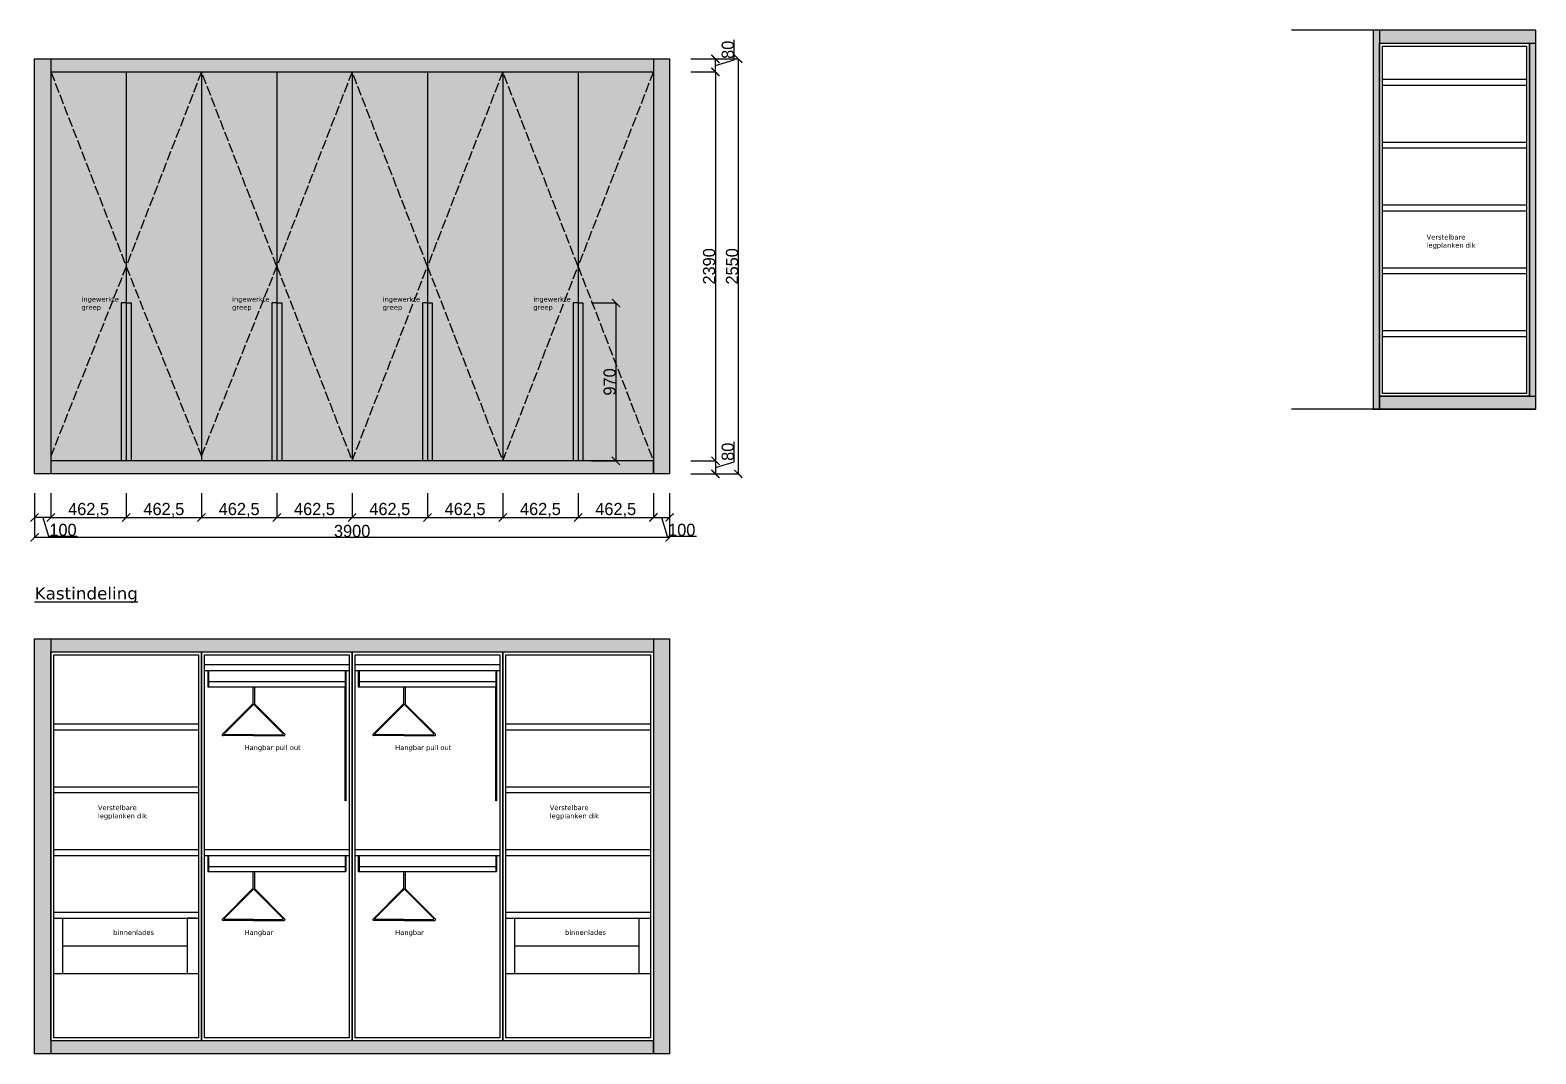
# Model space of a CAD drawing. Header units: millimetres. Extents: x -153917 to -31303, y -39726 to 31262.
# Drawn here: x -109271 to -100024, y -39726 to -33435 of the extents above; entities that cross this region are included whole.
import ezdxf

# ---------------------------------------------------------------- set-up
doc = ezdxf.new("R2010")
doc.units = ezdxf.units.MM
doc.header["$LTSCALE"] = 5
doc.linetypes.add('ACAD_ISO02W100', pattern=[15, 12, -3])
for name, color, linetype in [('Bemating', 1, 'Continuous'), ('Meubel', 8, 'Continuous'), ('Meubilair', 8, 'Continuous'), ('muren', 7, 'Continuous'), ('Tekst', 7, 'Continuous')]:
    doc.layers.add(name, color=color, linetype=linetype)
for name, color, linetype, true_color in [('parket', 7, 'Continuous', 0xe6d6b7), ('parket 10x10', 7, 'Continuous', 0xae8743), ('ruggen kast', 7, 'Continuous', 0xebebeb)]:
    doc.layers.add(name, color=color, linetype=linetype, true_color=true_color)
doc.styles.add('Geneva', font='')
doc.styles.get('Geneva').set_extended_font_data('Geneva')
doc.dimstyles.new('amit meubel', dxfattribs={"dimtxt": 75, "dimasz": 50, "dimexe": 1.25, "dimexo": 0.625, "dimtad": 1, "dimtxsty": 'Geneva', "dimblk": 'ARCHTICK', "dimcen": 2.5, "dimadec": 0, "dimazin": 0, "dimtfac": 1, "dimtmove": 1, "dimatfit": 3, "dimfxl": 150, "dimfxlon": 1, "dimarcsym": 0})

# ---------------------------------------------------------------- blocks, each defined once
blk = doc.blocks.new('kapstok')
at = {"layer": 'Meubilair'}
for p, q in [((-5, 0), (-5, -102.9)), ((5, 0), (5, -102.9)), ((-191.5, -291.5), (-6.5, -106.5)), ((-179.4, -286.5), (-3.5, -110.6)), ((179.4, -286.5), (3.5, -110.6)), ((191.5, -291.5), (6.5, -106.5)), ((0, -300), (-187.9, -300)), ((0, -295), (-175.9, -295)), ((0, -295), (175.9, -295)), ((0, -300), (187.9, -300))]:
    blk.add_line(p, q, dxfattribs=at)
for centre, start, end in [((-10, -102.9), 315, 0), ((0, -114.1), 45, 135), ((10, -102.9), 180, 225), ((-187.9, -295), 135, 270), ((-175.9, -290), 135, 270), ((175.9, -290), 270, 45), ((187.9, -295), 270, 45)]:
    blk.add_arc(centre, 5, start, end, dxfattribs=at)
blk = doc.blocks.new('_ArchTick')
at = {"color": 0, "linetype": 'ByBlock', "const_width": 0.15}
blk.add_lwpolyline([(-0.5, -0.5), (0.5, 0.5)], dxfattribs=at)
blk = doc.blocks.new('*D1191')
at = {"layer": 'Bemating', "color": 0, "lineweight": -2, "transparency": 16777216}
for p, q in [((-109243.4, -36401.9), (-109243.4, -36553.2)), ((-105343.4, -36401.9), (-105343.4, -36553.2)), ((-109243.4, -36551.9), (-105343.4, -36551.9))]:
    blk.add_line(p, q, dxfattribs=at)
at = {"layer": 'Defpoints', "color": 0, "transparency": 16777216}
for p in [(-109243.4, -35452.5), (-105343.4, -35452.5), (-105343.4, -36551.9)]:
    blk.add_point(p, dxfattribs=at)
at = {"layer": 'Bemating', "color": 0, "lineweight": -2, "transparency": 16777216, "xscale": 50, "yscale": 50, "zscale": 50, "rotation": 180}
blk.add_blockref('_ArchTick', (-109243.4, -36551.9), dxfattribs=at)
at = {"layer": 'Bemating', "color": 0, "lineweight": -2, "transparency": 16777216, "xscale": 50, "yscale": 50, "zscale": 50}
blk.add_blockref('_ArchTick', (-105343.4, -36551.9), dxfattribs=at)
at = {"layer": 'Bemating', "color": 0, "transparency": 16777216, "insert": (-107293.4, -36513.8), "char_height": 75, "attachment_point": 5, "style": 'Geneva'}
blk.add_mtext('3900', dxfattribs=at)
blk = doc.blocks.new('*D1192')
at = {"layer": 'Bemating', "color": 0, "lineweight": -2, "transparency": 16777216}
for p, q in [((-109143.4, -36280.2), (-109143.4, -36431.5)), ((-108680.9, -36280.2), (-108680.9, -36431.5)), ((-109143.4, -36430.2), (-108680.9, -36430.2))]:
    blk.add_line(p, q, dxfattribs=at)
at = {"layer": 'Defpoints', "color": 0, "transparency": 16777216}
for p in [(-109143.4, -36052.5), (-108680.9, -36052.5), (-108680.9, -36430.2)]:
    blk.add_point(p, dxfattribs=at)
at = {"layer": 'Bemating', "color": 0, "lineweight": -2, "transparency": 16777216, "xscale": 50, "yscale": 50, "zscale": 50, "rotation": 180}
blk.add_blockref('_ArchTick', (-109143.4, -36430.2), dxfattribs=at)
at = {"layer": 'Bemating', "color": 0, "lineweight": -2, "transparency": 16777216, "xscale": 50, "yscale": 50, "zscale": 50}
blk.add_blockref('_ArchTick', (-108680.9, -36430.2), dxfattribs=at)
at = {"layer": 'Bemating', "color": 0, "transparency": 16777216, "insert": (-108912.1, -36385), "char_height": 75, "attachment_point": 5, "style": 'Geneva'}
blk.add_mtext('462,5', dxfattribs=at)
blk = doc.blocks.new('*D1193')
at = {"layer": 'Bemating', "color": 0, "lineweight": -2, "transparency": 16777216}
for p, q in [((-108680.9, -36280.2), (-108680.9, -36431.5)), ((-108218.4, -36280.2), (-108218.4, -36431.5)), ((-108680.9, -36430.2), (-108218.4, -36430.2))]:
    blk.add_line(p, q, dxfattribs=at)
at = {"layer": 'Defpoints', "color": 0, "transparency": 16777216}
for p in [(-108680.9, -36052.5), (-108218.4, -36052.5), (-108218.4, -36430.2)]:
    blk.add_point(p, dxfattribs=at)
at = {"layer": 'Bemating', "color": 0, "lineweight": -2, "transparency": 16777216, "xscale": 50, "yscale": 50, "zscale": 50, "rotation": 180}
blk.add_blockref('_ArchTick', (-108680.9, -36430.2), dxfattribs=at)
at = {"layer": 'Bemating', "color": 0, "lineweight": -2, "transparency": 16777216, "xscale": 50, "yscale": 50, "zscale": 50}
blk.add_blockref('_ArchTick', (-108218.4, -36430.2), dxfattribs=at)
at = {"layer": 'Bemating', "color": 0, "transparency": 16777216, "insert": (-108449.6, -36385), "char_height": 75, "attachment_point": 5, "style": 'Geneva'}
blk.add_mtext('462,5', dxfattribs=at)
blk = doc.blocks.new('*D1194')
at = {"layer": 'Bemating', "color": 0, "lineweight": -2, "transparency": 16777216}
for p, q in [((-108218.4, -36280.2), (-108218.4, -36431.5)), ((-107755.9, -36280.2), (-107755.9, -36431.5)), ((-108218.4, -36430.2), (-107755.9, -36430.2))]:
    blk.add_line(p, q, dxfattribs=at)
at = {"layer": 'Defpoints', "color": 0, "transparency": 16777216}
for p in [(-108218.4, -36052.5), (-107755.9, -36052.5), (-107755.9, -36430.2)]:
    blk.add_point(p, dxfattribs=at)
at = {"layer": 'Bemating', "color": 0, "lineweight": -2, "transparency": 16777216, "xscale": 50, "yscale": 50, "zscale": 50, "rotation": 180}
blk.add_blockref('_ArchTick', (-108218.4, -36430.2), dxfattribs=at)
at = {"layer": 'Bemating', "color": 0, "lineweight": -2, "transparency": 16777216, "xscale": 50, "yscale": 50, "zscale": 50}
blk.add_blockref('_ArchTick', (-107755.9, -36430.2), dxfattribs=at)
at = {"layer": 'Bemating', "color": 0, "transparency": 16777216, "insert": (-107987.1, -36385), "char_height": 75, "attachment_point": 5, "style": 'Geneva'}
blk.add_mtext('462,5', dxfattribs=at)
blk = doc.blocks.new('*D1195')
at = {"layer": 'Bemating', "color": 0, "lineweight": -2, "transparency": 16777216}
for p, q in [((-107755.9, -36280.2), (-107755.9, -36431.5)), ((-107293.4, -36280.2), (-107293.4, -36431.5)), ((-107755.9, -36430.2), (-107293.4, -36430.2))]:
    blk.add_line(p, q, dxfattribs=at)
at = {"layer": 'Defpoints', "color": 0, "transparency": 16777216}
for p in [(-107755.9, -36052.5), (-107293.4, -36052.5), (-107293.4, -36430.2)]:
    blk.add_point(p, dxfattribs=at)
at = {"layer": 'Bemating', "color": 0, "lineweight": -2, "transparency": 16777216, "xscale": 50, "yscale": 50, "zscale": 50, "rotation": 180}
blk.add_blockref('_ArchTick', (-107755.9, -36430.2), dxfattribs=at)
at = {"layer": 'Bemating', "color": 0, "lineweight": -2, "transparency": 16777216, "xscale": 50, "yscale": 50, "zscale": 50}
blk.add_blockref('_ArchTick', (-107293.4, -36430.2), dxfattribs=at)
at = {"layer": 'Bemating', "color": 0, "transparency": 16777216, "insert": (-107524.6, -36385), "char_height": 75, "attachment_point": 5, "style": 'Geneva'}
blk.add_mtext('462,5', dxfattribs=at)
blk = doc.blocks.new('*D1196')
at = {"layer": 'Bemating', "color": 0, "lineweight": -2, "transparency": 16777216}
for p, q in [((-107293.4, -36280.2), (-107293.4, -36431.5)), ((-106830.9, -36280.2), (-106830.9, -36431.5)), ((-107293.4, -36430.2), (-106830.9, -36430.2))]:
    blk.add_line(p, q, dxfattribs=at)
at = {"layer": 'Defpoints', "color": 0, "transparency": 16777216}
for p in [(-107293.4, -36052.5), (-106830.9, -36052.5), (-106830.9, -36430.2)]:
    blk.add_point(p, dxfattribs=at)
at = {"layer": 'Bemating', "color": 0, "lineweight": -2, "transparency": 16777216, "xscale": 50, "yscale": 50, "zscale": 50, "rotation": 180}
blk.add_blockref('_ArchTick', (-107293.4, -36430.2), dxfattribs=at)
at = {"layer": 'Bemating', "color": 0, "lineweight": -2, "transparency": 16777216, "xscale": 50, "yscale": 50, "zscale": 50}
blk.add_blockref('_ArchTick', (-106830.9, -36430.2), dxfattribs=at)
at = {"layer": 'Bemating', "color": 0, "transparency": 16777216, "insert": (-107062.1, -36385), "char_height": 75, "attachment_point": 5, "style": 'Geneva'}
blk.add_mtext('462,5', dxfattribs=at)
blk = doc.blocks.new('*D1197')
at = {"layer": 'Bemating', "color": 0, "lineweight": -2, "transparency": 16777216}
for p, q in [((-106830.9, -36280.2), (-106830.9, -36431.5)), ((-106368.4, -36280.2), (-106368.4, -36431.5)), ((-106830.9, -36430.2), (-106368.4, -36430.2))]:
    blk.add_line(p, q, dxfattribs=at)
at = {"layer": 'Defpoints', "color": 0, "transparency": 16777216}
for p in [(-106830.9, -36052.5), (-106368.4, -36052.5), (-106368.4, -36430.2)]:
    blk.add_point(p, dxfattribs=at)
at = {"layer": 'Bemating', "color": 0, "lineweight": -2, "transparency": 16777216, "xscale": 50, "yscale": 50, "zscale": 50, "rotation": 180}
blk.add_blockref('_ArchTick', (-106830.9, -36430.2), dxfattribs=at)
at = {"layer": 'Bemating', "color": 0, "lineweight": -2, "transparency": 16777216, "xscale": 50, "yscale": 50, "zscale": 50}
blk.add_blockref('_ArchTick', (-106368.4, -36430.2), dxfattribs=at)
at = {"layer": 'Bemating', "color": 0, "transparency": 16777216, "insert": (-106599.6, -36385), "char_height": 75, "attachment_point": 5, "style": 'Geneva'}
blk.add_mtext('462,5', dxfattribs=at)
blk = doc.blocks.new('*D1198')
at = {"layer": 'Bemating', "color": 0, "lineweight": -2, "transparency": 16777216}
for p, q in [((-106368.4, -36280.2), (-106368.4, -36431.5)), ((-105905.9, -36280.2), (-105905.9, -36431.5)), ((-106368.4, -36430.2), (-105905.9, -36430.2))]:
    blk.add_line(p, q, dxfattribs=at)
at = {"layer": 'Defpoints', "color": 0, "transparency": 16777216}
for p in [(-106368.4, -36052.5), (-105905.9, -36052.5), (-105905.9, -36430.2)]:
    blk.add_point(p, dxfattribs=at)
at = {"layer": 'Bemating', "color": 0, "lineweight": -2, "transparency": 16777216, "xscale": 50, "yscale": 50, "zscale": 50, "rotation": 180}
blk.add_blockref('_ArchTick', (-106368.4, -36430.2), dxfattribs=at)
at = {"layer": 'Bemating', "color": 0, "lineweight": -2, "transparency": 16777216, "xscale": 50, "yscale": 50, "zscale": 50}
blk.add_blockref('_ArchTick', (-105905.9, -36430.2), dxfattribs=at)
at = {"layer": 'Bemating', "color": 0, "transparency": 16777216, "insert": (-106137.1, -36385), "char_height": 75, "attachment_point": 5, "style": 'Geneva'}
blk.add_mtext('462,5', dxfattribs=at)
blk = doc.blocks.new('*D1199')
at = {"layer": 'Bemating', "color": 0, "lineweight": -2, "transparency": 16777216}
for p, q in [((-105905.9, -36280.2), (-105905.9, -36431.5)), ((-105443.4, -36280.2), (-105443.4, -36431.5)), ((-105905.9, -36430.2), (-105443.4, -36430.2))]:
    blk.add_line(p, q, dxfattribs=at)
at = {"layer": 'Defpoints', "color": 0, "transparency": 16777216}
for p in [(-105905.9, -36052.5), (-105443.4, -36052.5), (-105443.4, -36430.2)]:
    blk.add_point(p, dxfattribs=at)
at = {"layer": 'Bemating', "color": 0, "lineweight": -2, "transparency": 16777216, "xscale": 50, "yscale": 50, "zscale": 50, "rotation": 180}
blk.add_blockref('_ArchTick', (-105905.9, -36430.2), dxfattribs=at)
at = {"layer": 'Bemating', "color": 0, "lineweight": -2, "transparency": 16777216, "xscale": 50, "yscale": 50, "zscale": 50}
blk.add_blockref('_ArchTick', (-105443.4, -36430.2), dxfattribs=at)
at = {"layer": 'Bemating', "color": 0, "transparency": 16777216, "insert": (-105674.6, -36385), "char_height": 75, "attachment_point": 5, "style": 'Geneva'}
blk.add_mtext('462,5', dxfattribs=at)
blk = doc.blocks.new('*D1189')
at = {"layer": 'Bemating', "color": 0, "lineweight": -2, "transparency": 16777216}
for p, q in [((-105443.4, -36280.2), (-105443.4, -36431.5)), ((-105343.4, -36280.2), (-105343.4, -36431.5)), ((-105443.4, -36430.2), (-105343.4, -36430.2)), ((-105393.4, -36430.2), (-105359, -36544.9)), ((-105359, -36544.9), (-105179.2, -36544.9))]:
    blk.add_line(p, q, dxfattribs=at)
at = {"layer": 'Defpoints', "color": 0, "transparency": 16777216}
for p in [(-105443.4, -36052.5), (-105343.4, -36052.5), (-105343.4, -36430.2)]:
    blk.add_point(p, dxfattribs=at)
at = {"layer": 'Bemating', "color": 0, "lineweight": -2, "transparency": 16777216, "xscale": 50, "yscale": 50, "zscale": 50, "rotation": 180}
blk.add_blockref('_ArchTick', (-105443.4, -36430.2), dxfattribs=at)
at = {"layer": 'Bemating', "color": 0, "lineweight": -2, "transparency": 16777216, "xscale": 50, "yscale": 50, "zscale": 50}
blk.add_blockref('_ArchTick', (-105343.4, -36430.2), dxfattribs=at)
at = {"layer": 'Bemating', "color": 0, "transparency": 16777216, "insert": (-105269.1, -36506.8), "char_height": 75, "attachment_point": 5, "style": 'Geneva'}
blk.add_mtext('100', dxfattribs=at)
blk = doc.blocks.new('*D1190')
at = {"layer": 'Bemating', "color": 0, "lineweight": -2, "transparency": 16777216}
for p, q in [((-109243.4, -36280.2), (-109243.4, -36431.5)), ((-109143.4, -36280.2), (-109143.4, -36431.5)), ((-109143.4, -36430.2), (-109243.4, -36430.2)), ((-109193.4, -36430.2), (-109159, -36544.9)), ((-109159, -36544.9), (-108979.2, -36544.9))]:
    blk.add_line(p, q, dxfattribs=at)
at = {"layer": 'Defpoints', "color": 0, "transparency": 16777216}
for p in [(-109243.4, -36052.5), (-109143.4, -36052.5), (-109243.4, -36430.2)]:
    blk.add_point(p, dxfattribs=at)
at = {"layer": 'Bemating', "color": 0, "lineweight": -2, "transparency": 16777216, "xscale": 50, "yscale": 50, "zscale": 50, "rotation": 180}
blk.add_blockref('_ArchTick', (-109243.4, -36430.2), dxfattribs=at)
at = {"layer": 'Bemating', "color": 0, "lineweight": -2, "transparency": 16777216, "xscale": 50, "yscale": 50, "zscale": 50}
blk.add_blockref('_ArchTick', (-109143.4, -36430.2), dxfattribs=at)
at = {"layer": 'Bemating', "color": 0, "transparency": 16777216, "insert": (-109069.1, -36506.8), "char_height": 75, "attachment_point": 5, "style": 'Geneva'}
blk.add_mtext('100', dxfattribs=at)
blk = doc.blocks.new('*D1200')
at = {"layer": 'Bemating', "color": 0, "lineweight": -2, "transparency": 16777216}
for p, q in [((-105823.3, -35112.1), (-105672, -35112.1)), ((-105673.3, -35112.1), (-105673.3, -36082.1)), ((-105823.3, -36082.1), (-105672, -36082.1))]:
    blk.add_line(p, q, dxfattribs=at)
at = {"layer": 'Defpoints', "color": 0, "transparency": 16777216}
for p in [(-105875.9, -35112.1), (-105875.9, -36082.1), (-105673.3, -36082.1)]:
    blk.add_point(p, dxfattribs=at)
at = {"layer": 'Bemating', "color": 0, "lineweight": -2, "transparency": 16777216, "xscale": 50, "yscale": 50, "zscale": 50}
for p, rotation in [((-105673.3, -35112.1), 90), ((-105673.3, -36082.1), 270)]:
    blk.add_blockref('_ArchTick', p, dxfattribs=dict(at, rotation=rotation))
at = {"layer": 'Bemating', "color": 0, "transparency": 16777216, "insert": (-105711.4, -35597.1), "char_height": 75, "attachment_point": 5, "rotation": 90, "style": 'Geneva'}
blk.add_mtext('970', dxfattribs=at)
blk = doc.blocks.new('*D1201')
at = {"layer": 'Bemating', "color": 0, "lineweight": -2, "transparency": 16777216}
for p, q in [((-105071.7, -33612.1), (-104920.4, -33612.1)), ((-104921.7, -33612.1), (-104921.7, -36162.1)), ((-105071.7, -36162.1), (-104920.4, -36162.1))]:
    blk.add_line(p, q, dxfattribs=at)
at = {"layer": 'Defpoints', "color": 0, "transparency": 16777216}
for p in [(-105343.4, -33612.1), (-105343.4, -36162.1), (-104921.7, -36162.1)]:
    blk.add_point(p, dxfattribs=at)
at = {"layer": 'Bemating', "color": 0, "lineweight": -2, "transparency": 16777216, "xscale": 50, "yscale": 50, "zscale": 50}
for p, rotation in [((-104921.7, -33612.1), 90), ((-104921.7, -36162.1), 270)]:
    blk.add_blockref('_ArchTick', p, dxfattribs=dict(at, rotation=rotation))
at = {"layer": 'Bemating', "color": 0, "transparency": 16777216, "insert": (-104959.8, -34887.1), "char_height": 75, "attachment_point": 5, "rotation": 90, "style": 'Geneva'}
blk.add_mtext('2550', dxfattribs=at)
blk = doc.blocks.new('*D1202')
at = {"layer": 'Bemating', "color": 0, "lineweight": -2, "transparency": 16777216}
for p, q in [((-105212.6, -33692.1), (-105061.4, -33692.1)), ((-105062.6, -33692.1), (-105062.6, -36082.1)), ((-105212.6, -36082.1), (-105061.4, -36082.1))]:
    blk.add_line(p, q, dxfattribs=at)
at = {"layer": 'Defpoints', "color": 0, "transparency": 16777216}
for p in [(-105443.4, -33692.1), (-105443.4, -36082.1), (-105062.6, -36082.1)]:
    blk.add_point(p, dxfattribs=at)
at = {"layer": 'Bemating', "color": 0, "lineweight": -2, "transparency": 16777216, "xscale": 50, "yscale": 50, "zscale": 50}
for p, rotation in [((-105062.6, -33692.1), 90), ((-105062.6, -36082.1), 270)]:
    blk.add_blockref('_ArchTick', p, dxfattribs=dict(at, rotation=rotation))
at = {"layer": 'Bemating', "color": 0, "transparency": 16777216, "insert": (-105100.7, -34887.1), "char_height": 75, "attachment_point": 5, "rotation": 90, "style": 'Geneva'}
blk.add_mtext('2390', dxfattribs=at)
blk = doc.blocks.new('*D1203')
at = {"layer": 'Bemating', "color": 0, "lineweight": -2, "transparency": 16777216}
for p, q in [((-104947.9, -36087.7), (-104947.9, -35965)), ((-105212.6, -36082.1), (-105061.4, -36082.1)), ((-105062.6, -36082.1), (-105062.6, -36162.1)), ((-105062.6, -36122.1), (-104947.9, -36087.7)), ((-105212.6, -36162.1), (-105061.4, -36162.1))]:
    blk.add_line(p, q, dxfattribs=at)
at = {"layer": 'Defpoints', "color": 0, "transparency": 16777216}
for p in [(-105443.4, -36082.1), (-105343.4, -36162.1), (-105062.6, -36162.1)]:
    blk.add_point(p, dxfattribs=at)
at = {"layer": 'Bemating', "color": 0, "lineweight": -2, "transparency": 16777216, "xscale": 50, "yscale": 50, "zscale": 50}
for p, rotation in [((-105062.6, -36082.1), 90), ((-105062.6, -36162.1), 270)]:
    blk.add_blockref('_ArchTick', p, dxfattribs=dict(at, rotation=rotation))
at = {"layer": 'Bemating', "color": 0, "transparency": 16777216, "insert": (-104986.1, -36026.4), "char_height": 75, "attachment_point": 5, "rotation": 90, "style": 'Geneva'}
blk.add_mtext('80', dxfattribs=at)
blk = doc.blocks.new('*D1204')
at = {"layer": 'Bemating', "color": 0, "lineweight": -2, "transparency": 16777216}
for p, q in [((-104947.9, -33617.7), (-104947.9, -33495)), ((-105212.6, -33612.1), (-105061.4, -33612.1)), ((-105062.6, -33692.1), (-105062.6, -33612.1)), ((-105062.6, -33652.1), (-104947.9, -33617.7)), ((-105212.6, -33692.1), (-105061.4, -33692.1))]:
    blk.add_line(p, q, dxfattribs=at)
at = {"layer": 'Defpoints', "color": 0, "transparency": 16777216}
for p in [(-105343.4, -33612.1), (-105062.6, -33612.1), (-105443.4, -33692.1)]:
    blk.add_point(p, dxfattribs=at)
at = {"layer": 'Bemating', "color": 0, "lineweight": -2, "transparency": 16777216, "xscale": 50, "yscale": 50, "zscale": 50}
for p, rotation in [((-105062.6, -33612.1), 90), ((-105062.6, -33692.1), 270)]:
    blk.add_blockref('_ArchTick', p, dxfattribs=dict(at, rotation=rotation))
at = {"layer": 'Bemating', "color": 0, "transparency": 16777216, "insert": (-104986.1, -33556.4), "char_height": 75, "attachment_point": 5, "rotation": 90, "style": 'Geneva'}
blk.add_mtext('80', dxfattribs=at)

msp = doc.modelspace()

# ---------------------------------------------------------------- hatches: boundary and pattern name
at = {"layer": 'parket', "transparency": 33554687}
h = msp.add_hatch(color=256, dxfattribs=at)
h.dxf.hatch_style = 1
h.paths.add_polyline_path([(-109143.396, -33612.106), (-109243.396, -33612.106), (-109243.396, -36162.106), (-109143.396, -36162.106)])
h.paths.add_polyline_path([(-108680.896, -33692.106), (-109143.396, -33692.106), (-109143.396, -36082.106), (-108710.896, -36082.106), (-108710.896, -35112.106), (-108680.896, -35112.106)])
h.paths.add_polyline_path([(-108218.396, -33692.106), (-108680.896, -33692.106), (-108680.896, -35112.106), (-108650.896, -35112.106), (-108650.896, -36082.106), (-108218.396, -36082.106)])
h.paths.add_polyline_path([(-107755.896, -33692.106), (-108218.396, -33692.106), (-108218.396, -36082.106), (-107785.896, -36082.106), (-107785.896, -35112.106), (-107755.896, -35112.106)])
h.paths.add_polyline_path([(-107293.396, -33692.106), (-107755.896, -33692.106), (-107755.896, -35112.106), (-107725.896, -35112.106), (-107725.896, -36082.106), (-107293.396, -36082.106)])
h.paths.add_polyline_path([(-106830.896, -33692.106), (-107293.396, -33692.106), (-107293.396, -36082.106), (-106860.896, -36082.106), (-106860.896, -35112.106), (-106830.896, -35112.106)])
h.paths.add_polyline_path([(-106368.396, -33692.106), (-106830.896, -33692.106), (-106830.896, -35112.106), (-106800.896, -35112.106), (-106800.896, -36082.106), (-106368.396, -36082.106)])
h.paths.add_polyline_path([(-105905.896, -33692.106), (-106368.396, -33692.106), (-106368.396, -36082.106), (-105935.896, -36082.106), (-105935.896, -35112.106), (-105905.896, -35112.106)])
h.paths.add_polyline_path([(-105443.396, -33692.106), (-105905.896, -33692.106), (-105905.896, -35112.106), (-105875.896, -35112.106), (-105875.896, -36082.106), (-105443.396, -36082.106)])
h.paths.add_polyline_path([(-105343.396, -33612.106), (-105443.396, -33612.106), (-105443.396, -36162.106), (-105343.396, -36162.106)])
h = msp.add_hatch(color=256, dxfattribs=at)
h.dxf.hatch_style = 1
h.paths.add_polyline_path([(-109143.396, -37176.285), (-109243.396, -37176.285), (-109243.396, -39726.285), (-109143.396, -39726.285)])
h.paths.add_polyline_path([(-105343.396, -37176.285), (-105443.396, -37176.285), (-105443.396, -39726.285), (-105343.396, -39726.285)])
at = {"layer": 'parket 10x10', "true_color": 0xddc9a7, "transparency": 33554687}
h = msp.add_hatch(color=9, dxfattribs=at)
h.dxf.hatch_style = 1
h.paths.add_polyline_path([(-105443.396, -33612.106), (-109143.396, -33612.106), (-109143.396, -33692.106), (-105443.396, -33692.106)])
h.paths.add_polyline_path([(-105443.396, -36082.106), (-109143.396, -36082.106), (-109143.396, -36162.106), (-105443.396, -36162.106)])
at = {"layer": 'parket 10x10', "transparency": 33554687}
h = msp.add_hatch(color=256, dxfattribs=at)
h.dxf.hatch_style = 1
h.paths.add_polyline_path([(-108680.896, -35112.106), (-108710.896, -35112.106), (-108710.896, -36082.106), (-108680.896, -36082.106)])
h.paths.add_polyline_path([(-108650.896, -35112.106), (-108680.896, -35112.106), (-108680.896, -36082.106), (-108650.896, -36082.106)])
h = msp.add_hatch(color=256, dxfattribs=at)
h.dxf.hatch_style = 1
h.paths.add_polyline_path([(-107755.896, -35112.106), (-107785.896, -35112.106), (-107785.896, -36082.106), (-107755.896, -36082.106)])
h.paths.add_polyline_path([(-107725.896, -35112.106), (-107755.896, -35112.106), (-107755.896, -36082.106), (-107725.896, -36082.106)])
h = msp.add_hatch(color=256, dxfattribs=at)
h.dxf.hatch_style = 1
h.paths.add_polyline_path([(-106830.896, -35112.106), (-106860.896, -35112.106), (-106860.896, -36082.106), (-106830.896, -36082.106)])
h.paths.add_polyline_path([(-106800.896, -35112.106), (-106830.896, -35112.106), (-106830.896, -36082.106), (-106800.896, -36082.106)])
h = msp.add_hatch(color=256, dxfattribs=at)
h.dxf.hatch_style = 1
h.paths.add_polyline_path([(-105905.896, -35112.106), (-105935.896, -35112.106), (-105935.896, -36082.106), (-105905.896, -36082.106)])
h.paths.add_polyline_path([(-105875.896, -35112.106), (-105905.896, -35112.106), (-105905.896, -36082.106), (-105875.896, -36082.106)])
at = {"layer": 'parket 10x10', "true_color": 0xddc9a7, "transparency": 33554687}
h = msp.add_hatch(color=9, dxfattribs=at)
h.dxf.hatch_style = 1
h.paths.add_polyline_path([(-105443.396, -37176.285), (-109143.396, -37176.285), (-109143.396, -37256.285), (-108218.396, -37256.285), (-107293.396, -37256.285), (-106368.396, -37256.285), (-105443.396, -37256.285)])
h.paths.add_polyline_path([(-105443.396, -39646.285), (-106368.396, -39646.285), (-107293.396, -39646.285), (-108218.396, -39646.285), (-109143.396, -39646.285), (-109143.396, -39726.285), (-105443.396, -39726.285)])
at = {"layer": 'ruggen kast', "transparency": 33554687}
h = msp.add_hatch(color=256, dxfattribs=at)
h.dxf.hatch_style = 1
h.paths.add_polyline_path([(-100023.556, -33515.436), (-100063.556, -33515.436), (-100063.556, -35685.436), (-100023.556, -35685.436)])
h.paths.add_polyline_path([(-100983.556, -33515.436), (-100983.556, -33435.436), (-101023.556, -33435.436), (-101023.556, -35765.436), (-100983.556, -35765.436), (-100983.556, -35685.436)])
at = {"layer": 'ruggen kast', "true_color": 0xdbdbdb, "transparency": 33554687}
h = msp.add_hatch(color=254, dxfattribs=at)
h.dxf.hatch_style = 1
h.paths.add_polyline_path([(-100023.556, -33435.436), (-100983.556, -33435.436), (-100983.556, -33515.436), (-100063.556, -33515.436), (-100023.556, -33515.436)])
h.paths.add_polyline_path([(-100023.556, -35685.436), (-100983.556, -35685.436), (-100983.556, -35765.436), (-100023.556, -35765.436)])

# ---------------------------------------------------------------- linework, layer by layer
at = {"layer": 'Meubel'}
for p, q in [((-101023.556, -33435.436), (-101023.556, -35765.436)), ((-100023.556, -33435.436), (-101023.556, -33435.436)), ((-100983.556, -33435.436), (-100983.556, -35765.436)), ((-100983.556, -33435.436), (-100983.556, -33515.436)), ((-100023.556, -35765.436), (-100023.556, -33435.436)), ((-100983.556, -33515.436), (-100023.556, -33515.436)), ((-100983.556, -33515.436), (-100063.556, -33515.436)), ((-100063.556, -35685.436), (-100063.556, -33515.436)), ((-109143.396, -33612.106), (-109143.396, -36162.106)), ((-109143.396, -33612.106), (-109143.396, -33692.106)), ((-105443.396, -33612.106), (-105443.396, -36162.106)), ((-109143.396, -33692.106), (-105443.396, -33692.106)), ((-108680.896, -33692.106), (-108680.896, -36082.106)), ((-108218.396, -33692.106), (-108218.396, -36082.106)), ((-107755.896, -33692.106), (-107755.896, -36082.106)), ((-107293.396, -33692.106), (-107293.396, -36082.106)), ((-106830.896, -33692.106), (-106830.896, -36082.106)), ((-106368.396, -33692.106), (-106368.396, -36082.106)), ((-105905.896, -33692.106), (-105905.896, -36082.106)), ((-100965.556, -33737.436), (-100081.556, -33737.436)), ((-100965.556, -33773.436), (-100081.556, -33773.436)), ((-100965.556, -34123.436), (-100081.556, -34123.436)), ((-100965.556, -34159.436), (-100081.556, -34159.436)), ((-100965.556, -34509.436), (-100081.556, -34509.436)), ((-100965.556, -34545.436), (-100081.556, -34545.436)), ((-100965.556, -34895.436), (-100081.556, -34895.436)), ((-100965.556, -34931.436), (-100081.556, -34931.436)), ((-108680.896, -35112.106), (-108710.896, -35112.106)), ((-108710.896, -35112.106), (-108710.896, -36082.106)), ((-108680.896, -35112.106), (-108650.896, -35112.106)), ((-108650.896, -35112.106), (-108650.896, -36082.106)), ((-107755.896, -35112.106), (-107785.896, -35112.106)), ((-107785.896, -35112.106), (-107785.896, -36082.106)), ((-107755.896, -35112.106), (-107725.896, -35112.106)), ((-107725.896, -35112.106), (-107725.896, -36082.106)), ((-106830.896, -35112.106), (-106860.896, -35112.106)), ((-106860.896, -35112.106), (-106860.896, -36082.106)), ((-106830.896, -35112.106), (-106800.896, -35112.106)), ((-106800.896, -35112.106), (-106800.896, -36082.106)), ((-105905.896, -35112.106), (-105935.896, -35112.106)), ((-105935.896, -35112.106), (-105935.896, -36082.106)), ((-105905.896, -35112.106), (-105875.896, -35112.106)), ((-105875.896, -35112.106), (-105875.896, -36082.106)), ((-100965.556, -35281.436), (-100081.556, -35281.436)), ((-100965.556, -35317.436), (-100081.556, -35317.436)), ((-100983.556, -35765.436), (-100983.556, -35685.436)), ((-100983.556, -35685.436), (-100023.556, -35685.436)), ((-101023.556, -35765.436), (-100023.556, -35765.436)), ((-105443.396, -36082.106), (-109143.396, -36082.106)), ((-105443.396, -36162.106), (-105443.396, -36082.106)), ((-109143.396, -37176.285), (-109143.396, -39726.285)), ((-109143.396, -37176.285), (-109143.396, -37256.285)), ((-109143.396, -37256.285), (-105443.396, -37256.285)), ((-108218.396, -37256.285), (-108218.396, -39646.285)), ((-107293.396, -37256.285), (-107293.396, -39646.285)), ((-106368.396, -37256.285), (-106368.396, -39646.285)), ((-105443.396, -37176.285), (-105443.396, -39726.285)), ((-108200.396, -37334.285), (-107311.396, -37334.285)), ((-107275.396, -37334.285), (-106386.396, -37334.285)), ((-108200.396, -37370.285), (-107311.396, -37370.285)), ((-108180.396, -37370.285), (-108180.396, -37470.285)), ((-107336.396, -37440.285), (-108180.396, -37440.285)), ((-108175.396, -37370.285), (-108175.396, -37470.285)), ((-107336.396, -37370.285), (-107336.396, -37470.285)), ((-107331.396, -37370.285), (-107331.396, -37470.285)), ((-107331.396, -37370.285), (-107331.396, -38170.285)), ((-107275.396, -37370.285), (-106386.396, -37370.285)), ((-107255.396, -37370.285), (-107255.396, -37470.285)), ((-106411.396, -37440.285), (-107255.396, -37440.285)), ((-107250.396, -37370.285), (-107250.396, -37470.285)), ((-106411.396, -37370.285), (-106411.396, -37470.285)), ((-106406.396, -37370.285), (-106406.396, -37470.285)), ((-106406.396, -37370.285), (-106406.396, -38170.285)), ((-108180.396, -37470.285), (-107331.396, -37470.285)), ((-107336.396, -38170.285), (-107336.396, -37470.285)), ((-107255.396, -37470.285), (-106406.396, -37470.285)), ((-106411.396, -38170.285), (-106411.396, -37470.285)), ((-109125.396, -37698.285), (-108236.396, -37698.285)), ((-106350.396, -37698.285), (-105461.396, -37698.285)), ((-109125.396, -37734.285), (-108236.396, -37734.285)), ((-106350.396, -37734.285), (-105461.396, -37734.285)), ((-109125.396, -38084.285), (-108236.396, -38084.285)), ((-106350.396, -38084.285), (-105461.396, -38084.285)), ((-109125.396, -38120.285), (-108236.396, -38120.285)), ((-107331.396, -38170.285), (-107336.396, -38170.285)), ((-106406.396, -38170.285), (-106411.396, -38170.285)), ((-106350.396, -38120.285), (-105461.396, -38120.285)), ((-109125.396, -38470.285), (-108236.396, -38470.285)), ((-109125.396, -38506.285), (-108236.396, -38506.285)), ((-108200.396, -38470.285), (-107311.396, -38470.285)), ((-108200.396, -38506.285), (-107311.396, -38506.285)), ((-108180.396, -38506.285), (-108180.396, -38606.285)), ((-108175.396, -38506.285), (-108175.396, -38606.285)), ((-107336.396, -38506.285), (-107336.396, -38606.285)), ((-107331.396, -38506.285), (-107331.396, -38606.285)), ((-107275.396, -38470.285), (-106386.396, -38470.285)), ((-107275.396, -38506.285), (-106386.396, -38506.285)), ((-107255.396, -38506.285), (-107255.396, -38606.285)), ((-107250.396, -38506.285), (-107250.396, -38606.285)), ((-106411.396, -38506.285), (-106411.396, -38606.285)), ((-106406.396, -38506.285), (-106406.396, -38606.285)), ((-106350.396, -38470.285), (-105461.396, -38470.285)), ((-106350.396, -38506.285), (-105461.396, -38506.285)), ((-107336.396, -38576.285), (-108180.396, -38576.285)), ((-108180.396, -38606.285), (-107331.396, -38606.285)), ((-106411.396, -38576.285), (-107255.396, -38576.285)), ((-107255.396, -38606.285), (-106406.396, -38606.285)), ((-109125.396, -38856.285), (-108236.396, -38856.285)), ((-109125.396, -38892.285), (-108236.396, -38892.285)), ((-109069.396, -39232.285), (-109069.396, -38892.285)), ((-108251.278, -38892.285), (-108307.278, -38892.285)), ((-108307.278, -38892.285), (-108307.278, -39232.285)), ((-106350.396, -38856.285), (-105461.396, -38856.285)), ((-106350.396, -38892.285), (-105461.396, -38892.285)), ((-106294.396, -39232.285), (-106294.396, -38892.285)), ((-105532.278, -38892.285), (-105532.278, -39232.285)), ((-109069.396, -39062.285), (-108307.278, -39062.285)), ((-106294.396, -39062.285), (-105532.278, -39062.285)), ((-109125.396, -39232.285), (-108236.396, -39232.285)), ((-109125.396, -39232.285), (-109069.396, -39232.285)), ((-106350.396, -39232.285), (-105461.396, -39232.285)), ((-105443.396, -39646.285), (-109143.396, -39646.285)), ((-105443.396, -39726.285), (-105443.396, -39646.285))]:
    msp.add_line(p, q, dxfattribs=at)
for points in [[(-100983.556, -33515.436), (-100063.556, -33515.436), (-100063.556, -35685.436), (-100983.556, -35685.436)], [(-100965.556, -33533.436), (-100081.556, -33533.436), (-100081.556, -35667.436), (-100965.556, -35667.436)], [(-109143.396, -37256.285), (-108218.396, -37256.285), (-108218.396, -39646.285), (-109143.396, -39646.285)], [(-108218.396, -37256.285), (-107293.396, -37256.285), (-107293.396, -39646.285), (-108218.396, -39646.285)], [(-107293.396, -37256.285), (-106368.396, -37256.285), (-106368.396, -39646.285), (-107293.396, -39646.285)], [(-106368.396, -37256.285), (-105443.396, -37256.285), (-105443.396, -39646.285), (-106368.396, -39646.285)], [(-109125.396, -37274.285), (-108236.396, -37274.285), (-108236.396, -39628.285), (-109125.396, -39628.285)], [(-108200.396, -37274.285), (-107311.396, -37274.285), (-107311.396, -39628.285), (-108200.396, -39628.285)], [(-107275.396, -37274.285), (-106386.396, -37274.285), (-106386.396, -39628.285), (-107275.396, -39628.285)], [(-106350.396, -37274.285), (-105461.396, -37274.285), (-105461.396, -39628.285), (-106350.396, -39628.285)]]:
    msp.add_lwpolyline(points, close=True, dxfattribs=at)
at = {"layer": 'Meubel', "color": 2, "linetype": 'ACAD_ISO02W100'}
for points in [[(-109143.396, -33692.106), (-108680.896, -34887.106), (-109143.396, -36052.546)], [(-108218.396, -33692.106), (-108680.896, -34887.106), (-108218.396, -36052.546), (-107755.896, -34887.106), (-108218.396, -33692.106)], [(-107293.396, -33692.106), (-107755.896, -34887.106), (-107293.396, -36082.106), (-106830.896, -34887.106), (-107293.396, -33692.106)], [(-106368.396, -33692.106), (-106830.896, -34887.106), (-106368.396, -36082.106), (-105905.896, -34887.106), (-106368.396, -33692.106)], [(-105443.396, -33692.106), (-105905.896, -34887.106), (-105443.396, -36082.106)]]:
    msp.add_lwpolyline(points, dxfattribs=at)
at = {"layer": 'muren'}
for p, q in [((-101023.556, -33435.436), (-101523.556, -33435.436)), ((-100023.556, -33435.436), (-101023.556, -33435.436)), ((-109243.396, -33612.106), (-105343.396, -33612.106)), ((-109243.396, -36162.106), (-109243.396, -33612.106)), ((-105343.396, -33612.106), (-105343.396, -36162.106)), ((-100023.556, -35765.436), (-101523.556, -35765.436)), ((-105343.396, -36162.106), (-109243.396, -36162.106)), ((-109243.396, -37176.285), (-105343.396, -37176.285)), ((-109243.396, -39726.285), (-109243.396, -37176.285)), ((-105343.396, -37176.285), (-105343.396, -39726.285)), ((-105343.396, -39726.285), (-109243.396, -39726.285))]:
    msp.add_line(p, q, dxfattribs=at)

# ---------------------------------------------------------------- block references
at = {"layer": 'Meubel'}
for p in [(-107898.396, -37470.285), (-106973.396, -37470.285), (-107898.396, -38606.285), (-106973.396, -38606.285)]:
    msp.add_blockref('kapstok', p, dxfattribs=at)

# ---------------------------------------------------------------- texts
at = {"layer": 'Tekst', "char_height": 30}
for s, insert, attachment_point in [('{\\fVerdana|b0|i0|c0|p34;Verstelbare\\Plegplanken dik}', (-100694.791, -34692.175), 1), ('{\\fVerdana|b0|i0|c0|p34;ingewerkte \\Pgreep}', (-108955.851, -35162.42), 7), ('{\\fVerdana|b0|i0|c0|p34;ingewerkte \\Pgreep}', (-108030.851, -35162.42), 7), ('{\\fVerdana|b0|i0|c0|p34;ingewerkte \\Pgreep}', (-107105.851, -35162.42), 7), ('{\\fVerdana|b0|i0|c0|p34;ingewerkte \\Pgreep}', (-106180.851, -35162.42), 7), ('{\\fVerdana|b0|i0|c0|p34;Hangbar pull out}', (-107954.26, -37829.002), 1), ('{\\fVerdana|b0|i0|c0|p34;Hangbar pull out}', (-107029.26, -37829.002), 1), ('{\\fVerdana|b0|i0|c0|p34;Verstelbare\\Plegplanken dik}', (-108854.632, -38198.489), 1), ('{\\fVerdana|b0|i0|c0|p34;Verstelbare\\Plegplanken dik}', (-106079.632, -38198.489), 1), ('{\\fVerdana|b0|i0|c0|p34;binnenlades}', (-108760.79, -38965.002), 1), ('{\\fVerdana|b0|i0|c0|p34;Hangbar}', (-107954.26, -38965.002), 1), ('{\\fVerdana|b0|i0|c0|p34;Hangbar}', (-107029.26, -38965.002), 1), ('{\\fVerdana|b0|i0|c0|p34;binnenlades}', (-105985.79, -38965.002), 1)]:
    msp.add_mtext_dynamic_manual_height_columns(s, width=513.71165, gutter_width=12.5, heights=[0], dxfattribs=dict(at, insert=insert, attachment_point=attachment_point))
at = {"layer": 'Tekst', "insert": (-109243.396, -36858.634), "char_height": 75, "width": 2800, "attachment_point": 1}
msp.add_mtext('{\\fVerdana|b0|i0|c0|p34;\\LKastindeling}', dxfattribs=at)

# ---------------------------------------------------------------- dimensions: what is measured, and where the dimension line sits
at = {"layer": 'Bemating'}
for base, p1, p2, picture, middle in [((-105062.613, -33612.106), (-105443.396, -33692.106), (-105343.396, -33612.106), '*D1204', (-104986.051, -33617.075)), ((-104921.667, -36162.106), (-105343.396, -33612.106), (-105343.396, -36162.106), '*D1201', (-104959.792, -34887.106)), ((-105062.613, -36082.106), (-105443.396, -33692.106), (-105443.396, -36082.106), '*D1202', (-105100.738, -34887.106)), ((-105673.264, -36082.106), (-105875.896, -35112.106), (-105875.896, -36082.106), '*D1200', (-105711.389, -35597.106)), ((-105062.613, -36162.106), (-105443.396, -36082.106), (-105343.396, -36162.106), '*D1203', (-104986.051, -36087.075))]:
    dim = msp.add_linear_dim(base=base, p1=p1, p2=p2, angle=90, dimstyle='amit meubel', dxfattribs=at)
    dim.commit()
    dim.dimension.update_dxf_attribs({"geometry": picture, "text_midpoint": middle})
for base, p1, p2, picture, middle in [((-105343.396, -36551.914), (-109243.396, -35452.546), (-105343.396, -35452.546), '*D1191', (-107293.396, -36513.789)), ((-109243.396, -36430.237), (-109143.396, -36052.546), (-109243.396, -36052.546), '*D1190', (-109158.365, -36506.799)), ((-108680.896, -36430.237), (-109143.396, -36052.546), (-108680.896, -36052.546), '*D1192', (-108912.146, -36384.969)), ((-108218.396, -36430.237), (-108680.896, -36052.546), (-108218.396, -36052.546), '*D1193', (-108449.646, -36384.969)), ((-107755.896, -36430.237), (-108218.396, -36052.546), (-107755.896, -36052.546), '*D1194', (-107987.146, -36384.969)), ((-107293.396, -36430.237), (-107755.896, -36052.546), (-107293.396, -36052.546), '*D1195', (-107524.646, -36384.969)), ((-106830.896, -36430.237), (-107293.396, -36052.546), (-106830.896, -36052.546), '*D1196', (-107062.146, -36384.969)), ((-106368.396, -36430.237), (-106830.896, -36052.546), (-106368.396, -36052.546), '*D1197', (-106599.646, -36384.969)), ((-105905.896, -36430.237), (-106368.396, -36052.546), (-105905.896, -36052.546), '*D1198', (-106137.146, -36384.969)), ((-105443.396, -36430.237), (-105905.896, -36052.546), (-105443.396, -36052.546), '*D1199', (-105674.646, -36384.969)), ((-105343.396, -36430.237), (-105443.396, -36052.546), (-105343.396, -36052.546), '*D1189', (-105358.365, -36506.799))]:
    dim = msp.add_linear_dim(base=base, p1=p1, p2=p2, dimstyle='amit meubel', dxfattribs=at)
    dim.commit()
    dim.dimension.update_dxf_attribs({"geometry": picture, "text_midpoint": middle})

doc.saveas('drawing.dxf')
